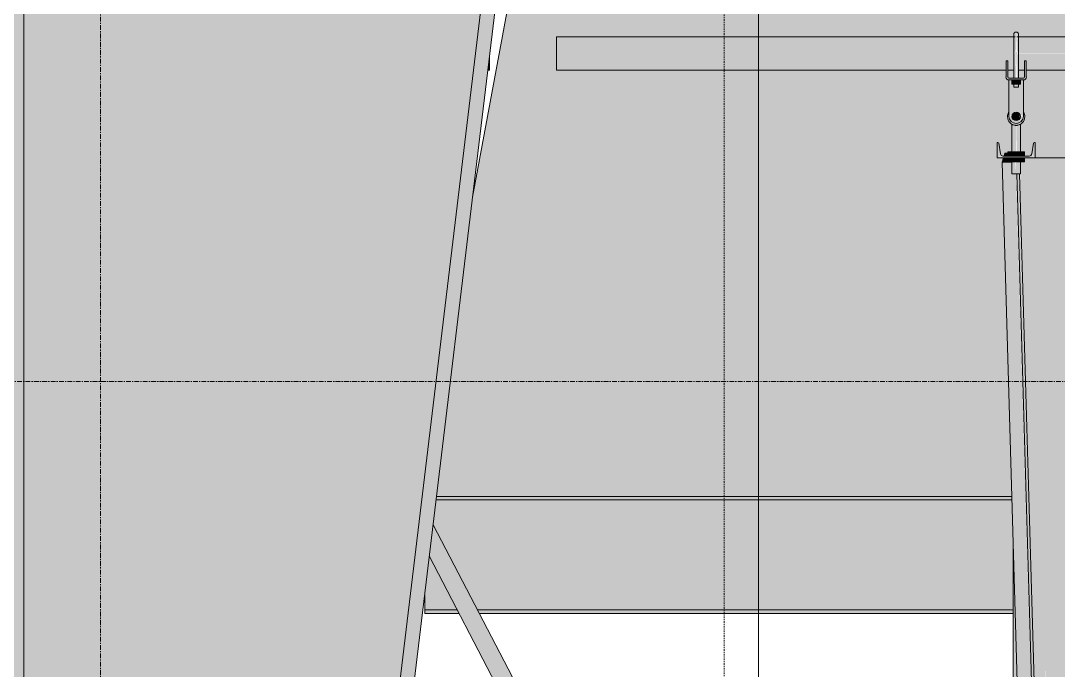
# Model space of a CAD drawing. Header units: inches. Extents: x -55396 to -733, y -290 to 853.
# Drawn here: x -17193.3 to -17084.9, y 227.8 to 295.7 of the extents above; entities that cross this region are included whole.
import ezdxf

# ---------------------------------------------------------------- set-up
doc = ezdxf.new("R2010")
doc.units = ezdxf.units.IN
doc.header["$MEASUREMENT"] = 0
doc.linetypes.add('Dash Dot 3_16_', pattern=[0.3125, 0.1875, -0.0625, 0, -0.0625])
doc.linetypes.add('Grid Line 1_2_', pattern=[0.875, 0.5, -0.125, 0.125, -0.125])
for name, color, linetype, lineweight in [('A-ANNO-SYMB', 150, 'Continuous', 9), ('A-FLOR-LEVL', 51, 'Continuous', 9), ('G-ANNO-SYMB', 111, 'Continuous', 9), ('I-WALL', 2, 'Continuous', 9), ('Q-SPCQ', 91, 'Continuous', 9), ('S-BEAM', 12, 'Continuous', 9), ('S-GRID', 1, 'Continuous', 9)]:
    doc.layers.add(name, color=color, linetype=linetype, lineweight=lineweight)

# ---------------------------------------------------------------- blocks, each defined once
blk = doc.blocks.new('Basketball_Backstop-Performance_Sports_Systems-3103-Ceiling_Hung - 27_-0_ to 27_-11 7_8_-652462-Section 1')
at = {"layer": 'Q-SPCQ'}
h = blk.add_hatch(color=256, dxfattribs=at)
h.paths.add_polyline_path([(21239.6, 292.25), (21239.42, 292.48), (21239.3, 292.25), (21239.55, 292.25)], flags=0)
h.paths.add_polyline_path([(21286.04, 292.25), (21287.43, 292.25), (21287.43, 294), (21239.65, 293.94), (21239.65, 293.53), (21239.67, 292.25), (21281.2, 292.25)], flags=0)
h.paths.add_polyline_path([(21239.21, 292.25), (21239.25, 292.25), (21239.25, 292.34)], flags=0)
h.paths.add_polyline_path([(21218.26, 292.25), (21239.21, 292.25), (21239.21, 294), (21191.43, 293.94), (21191.43, 292.25), (21213.41, 292.25)], flags=0)
h = blk.add_hatch(color=256, dxfattribs=at)
h.paths.add_polyline_path([(21239.25, 292.25), (21239.43, 292.57), (21239.36, 292.56), (21239.3, 292.39)], flags=0)
h.paths.add_polyline_path([(21239.21, 292.25), (21239.43, 292.73), (21239.43, 294.44), (21239.21, 294.1), (21239.21, 293.79), (21239.22, 292.57)], flags=0)
for points in [[(21239.64, 292.25), (21239.59, 294.3), (21239.43, 294.44), (21239.5, 292.57), (21239.6, 292.34)], [(21184.36, 290.5), (21184.43, 290.56), (21184.36, 291.33), (21184.26, 290.5)], [(21239.43, 289.06), (21239.43, 289.5), (21238.99, 289.5), (21238.99, 289.06)], [(21239.43, 289.06), (21239.87, 289.06), (21239.87, 289.5), (21239.43, 289.5)], [(21239.43, 284.75), (21239.88, 284.87), (21240.21, 285.2), (21240.33, 285.69), (21240.21, 286.11), (21240.18, 286.07), (21240.12, 285.42), (21239.94, 285.14), (21239.57, 284.96), (21239.23, 284.96), (21238.9, 285.16), (21238.7, 285.49), (21238.64, 286.11), (21238.53, 285.61), (21238.64, 285.2), (21238.97, 284.87), (21239.36, 284.76)], [(21239.31, 285.26), (21239.65, 285.31), (21239.81, 285.47), (21239.81, 285.91), (21239.54, 286.11), (21239.12, 286), (21239.01, 285.8), (21239.01, 285.57)], [(21238.99, 281.55), (21238.99, 281.99), (21238.56, 281.99), (21238.56, 281.55)], [(21238.99, 281.55), (21239.86, 281.58), (21239.86, 281.99), (21238.99, 281.99), (21238.99, 281.58)], [(21239.86, 281.55), (21240.29, 281.58), (21240.29, 281.99), (21239.86, 281.99), (21239.86, 281.58)], [(21242.46, 152.54), (21243.14, 152.54), (21239.43, 279.69), (21238.99, 279.69), (21238.99, 280.92), (21237.98, 280.92), (21241.64, 152.54)], [(21238.99, 280.94), (21238.99, 281.37), (21238.56, 281.37), (21238.56, 280.94)], [(21238.99, 280.94), (21239.86, 280.94), (21239.86, 281.37), (21238.99, 281.37)], [(21240.29, 280.94), (21240.29, 281.37), (21239.86, 281.37), (21239.86, 280.94)], [(21243.14, 152.54), (21243.16, 152.63), (21243.08, 164.37), (21239.71, 279.69), (21239.51, 279.69), (21243.08, 154.6)]]:
    blk.add_hatch(color=256, dxfattribs=at).paths.add_polyline_path(points, flags=0)
h = blk.add_hatch(color=256, dxfattribs=at)
h.paths.add_polyline_path([(21287.43, 290.5), (21287.43, 292.25), (21239.67, 292.19), (21239.67, 290.5), (21240.3, 290.56), (21240.3, 291), (21240.49, 291), (21240.49, 290.5), (21271.51, 290.5)], flags=0)
h.paths.add_polyline_path([(21232.78, 290.5), (21238.37, 290.56), (21238.37, 291), (21238.55, 291), (21238.55, 290.5), (21239.19, 290.56), (21239.19, 292.25), (21191.43, 292.25), (21191.43, 290.5), (21213.41, 290.5)], flags=0)
h = blk.add_hatch(color=256, dxfattribs=at)
h.paths.add_polyline_path([(21239.36, 288.75), (21239.43, 288.75), (21239.36, 289.06), (21239.19, 289.06), (21239.25, 288.75), (21239.3, 288.75)], flags=0)
h.paths.add_polyline_path([(21239.29, 289.69), (21239.43, 289.69), (21239.36, 292.25), (21239.19, 292.25), (21239.25, 289.69)], flags=0)
h = blk.add_hatch(color=256, dxfattribs=at)
h.paths.add_polyline_path([(21239.49, 288.75), (21239.67, 288.75), (21239.6, 289.06), (21239.43, 289.06), (21239.43, 288.75)], flags=0)
h.paths.add_polyline_path([(21239.57, 289.69), (21239.67, 289.69), (21239.6, 292.25), (21239.43, 292.25), (21239.51, 289.69), (21239.55, 289.69)], flags=0)
h = blk.add_hatch(color=256, dxfattribs=at)
h.paths.add_polyline_path([(21238.68, 289.5), (21240.18, 289.5), (21240.18, 289.69), (21238.68, 289.69)], flags=0)
h.paths.add_polyline_path([(21238.55, 289.81), (21238.55, 291), (21238.37, 291), (21238.37, 289.81)], flags=0)
h.paths.add_polyline_path([(21240.49, 289.81), (21240.49, 291), (21240.3, 291), (21240.3, 289.81)], flags=0)
h = blk.add_hatch(color=256, dxfattribs=at)
h.paths.add_polyline_path([(21239.43, 284.94), (21239.8, 285.04), (21240.08, 285.31), (21240.18, 285.69), (21239.81, 285.69), (21239.73, 285.39), (21239.53, 285.29), (21239.27, 285.31), (21239.01, 285.69), (21239.01, 285.74), (21238.68, 285.69), (21238.78, 285.31), (21239.05, 285.04), (21239.23, 284.96)], flags=0)
h.paths.add_polyline_path([(21238.68, 285.69), (21239.07, 285.91), (21239.26, 286.07), (21239.6, 286.07), (21240.18, 285.69), (21240.18, 289.5), (21239.87, 289.5), (21239.87, 289.06), (21239.67, 289.06), (21239.6, 288.75), (21239.19, 288.75), (21239.19, 289.06), (21238.99, 289.06), (21238.99, 289.5), (21238.68, 289.5), (21238.68, 286.47)], flags=0)
h = blk.add_hatch(color=256, dxfattribs=at)
h.paths.add_polyline_path([(21239.43, 279.69), (21239.34, 280.94), (21238.99, 280.94), (21239.05, 279.69), (21239.31, 279.69)], flags=0)
h.paths.add_polyline_path([(21239.24, 281.99), (21239.43, 281.99), (21239.43, 284.75), (21239, 284.78), (21239.05, 281.99), (21239.18, 281.99)], flags=0)
h = blk.add_hatch(color=256, dxfattribs=at)
h.paths.add_polyline_path([(21239.87, 279.69), (21239.81, 280.94), (21239.43, 280.94), (21239.43, 279.69), (21239.86, 279.69)], flags=0)
h.paths.add_polyline_path([(21239.72, 281.99), (21239.86, 281.99), (21239.81, 284.83), (21239.43, 284.75), (21239.49, 281.99), (21239.68, 281.99)], flags=0)
h = blk.add_hatch(color=256, dxfattribs=at)
h.paths.add_polyline_path([(21241.43, 281.37), (21241.43, 282.95), (21241.24, 282.88), (21241.07, 281.79), (21241.25, 281.58)], flags=0)
h.paths.add_polyline_path([(21241.43, 281.37), (21241.02, 281.67), (21241.05, 281.58)], flags=0)
h.paths.add_polyline_path([(21237.43, 281.37), (21237.78, 281.79), (21237.62, 282.88), (21237.43, 282.95), (21237.43, 281.58)], flags=0)
h.paths.add_polyline_path([(21237.43, 281.37), (21237.83, 281.67), (21237.8, 281.73), (21237.62, 281.56)], flags=0)
h.paths.add_polyline_path([(21241.43, 281.37), (21240.79, 281.55), (21238.06, 281.55), (21237.62, 281.37)], flags=0)
h = blk.add_hatch(color=256, dxfattribs=at)
h.paths.add_polyline_path([(21238.56, 280.92), (21238.56, 280.94), (21238.56, 281.37), (21238.1, 281.37), (21237.98, 280.92)], flags=0)
h.paths.add_polyline_path([(21238.56, 281.55), (21238.56, 281.83), (21238.23, 281.83), (21238.15, 281.55)], flags=0)
h = blk.add_hatch(color=256, dxfattribs=at)
h.paths.add_polyline_path([(21240.34, 116), (21242.43, 116), (21242.41, 119.78), (21239.38, 119.81), (21239.23, 119.81), (21239.12, 119.79), (21239.12, 116), (21240.32, 116)], flags=0)
h.paths.add_polyline_path([(21241.94, 120), (21242.43, 120.12), (21242.41, 120.17), (21242.12, 120.06)], flags=0)
h.paths.add_polyline_path([(21242.43, 119.82), (21242.41, 119.94), (21242.28, 119.87), (21242.41, 119.83)], flags=0)
h.paths.add_polyline_path([(21239.35, 120.17), (21240.34, 120.21), (21241.94, 120.21), (21242.43, 120.25), (21242.36, 128.75), (21239.12, 128.75), (21239.12, 128.31), (21239.8, 128.31), (21239.8, 128.12), (21239.12, 128.12), (21239.12, 120.21), (21239.4, 120.19)], flags=0)
h.paths.add_polyline_path([(21240.09, 129.25), (21242.43, 129.25), (21242.43, 135.47), (21239.38, 135.5), (21239.21, 135.5), (21239.12, 135.48), (21239.12, 129.87), (21239.8, 129.87), (21239.8, 129.69), (21239.12, 129.69), (21239.12, 129.25), (21240.04, 129.25)], flags=0)
h.paths.add_polyline_path([(21242.43, 135.51), (21242.43, 135.62), (21242.12, 135.62), (21242.33, 135.55)], flags=0)
h.paths.add_polyline_path([(21241.94, 135.69), (21242.43, 135.81), (21242.43, 135.86), (21242.12, 135.75)], flags=0)
h.paths.add_polyline_path([(21239.35, 135.86), (21240.34, 135.9), (21241.94, 135.9), (21242.43, 135.94), (21242.43, 152.54), (21241.64, 152.54), (21241.35, 161.79), (21240.58, 161.75), (21239.12, 161.79), (21239.12, 135.89), (21239.4, 135.88)], flags=0)
h.paths.add_polyline_path([(21239.35, 162.17), (21240.34, 162.21), (21241.36, 162.25), (21239.56, 224.12), (21239.12, 224.12), (21239.2, 162.21), (21239.4, 162.19)], flags=0)
h.paths.add_polyline_path([(21242.43, 187.19), (21242.43, 224.75), (21241.36, 224.75), (21242.38, 188.79)], flags=0)
h.paths.add_polyline_path([(21239.59, 224.31), (21239.56, 224.75), (21239.12, 224.75), (21239.15, 224.31), (21239.56, 224.31)], flags=0)
h.paths.add_polyline_path([(21239.47, 225.25), (21239.57, 225.25), (21239.47, 225.69), (21239.12, 225.69), (21239.15, 225.25), (21239.34, 225.25)], flags=0)
h.paths.add_polyline_path([(21241.34, 225.25), (21242.43, 225.25), (21242.43, 281.37), (21240.29, 281.37), (21240.29, 280.94), (21239.86, 280.92), (21239.87, 276.7), (21241.27, 227.86)], flags=0)
h.paths.add_polyline_path([(21239.47, 225.87), (21239.55, 225.87), (21239.12, 241.02), (21239.15, 225.87), (21239.34, 225.87)], flags=0)
h = blk.add_hatch(color=256, dxfattribs=at)
h.paths.add_polyline_path([(21244.77, 116), (21245.74, 116), (21245.74, 119.12), (21245.05, 119.12), (21245.05, 119.31), (21245.74, 119.31), (21245.74, 119.75), (21242.43, 119.75), (21242.46, 116), (21244.08, 116)], flags=0)
h.paths.add_polyline_path([(21245.3, 120.25), (21245.74, 120.25), (21245.74, 120.69), (21245.05, 120.69), (21245.05, 120.87), (21245.74, 120.87), (21245.73, 128.8), (21245.35, 128.77), (21245.07, 128.75), (21242.43, 128.75), (21242.46, 120.25), (21245.28, 120.25)], flags=0)
h.paths.add_polyline_path([(21242.43, 128.82), (21242.92, 129), (21242.43, 128.87)], flags=0)
h.paths.add_polyline_path([(21242.92, 129), (21242.43, 129.12), (21242.46, 129.06)], flags=0)
h.paths.add_polyline_path([(21245.5, 129.17), (21245.63, 129.22), (21245.74, 129.25), (21245.73, 134.81), (21245.05, 134.81), (21245.05, 135), (21245.74, 135.06), (21245.73, 135.44), (21242.43, 135.44), (21242.46, 129.18), (21244.08, 129.23), (21245.37, 129.19)], flags=0)
h.paths.add_polyline_path([(21244.77, 135.94), (21245.74, 135.94), (21245.73, 136.37), (21245.05, 136.37), (21245.05, 136.56), (21245.74, 136.56), (21245.71, 161.12), (21245.05, 161.12), (21245.05, 161.31), (21245.74, 161.31), (21245.71, 161.75), (21243.15, 161.75), (21243.16, 159.48), (21243.1, 152.54), (21242.43, 152.54), (21242.46, 135.94), (21244.69, 135.94)], flags=0)
h.paths.add_polyline_path([(21243.14, 162.25), (21245.74, 162.25), (21245.71, 162.69), (21245.05, 162.69), (21245.05, 162.87), (21245.74, 162.87), (21245.67, 224.81), (21245.35, 224.77), (21245.07, 224.75), (21242.43, 224.75), (21242.46, 185.92), (21243.14, 162.38)], flags=0)
h.paths.add_polyline_path([(21242.43, 224.82), (21242.72, 224.97), (21242.43, 224.87)], flags=0)
h.paths.add_polyline_path([(21242.92, 225), (21242.43, 225.12), (21242.46, 225.06), (21242.72, 225.03)], flags=0)
h.paths.add_polyline_path([(21245.5, 225.17), (21245.63, 225.22), (21245.74, 225.25), (21245.74, 281.37), (21242.43, 281.37), (21242.46, 225.18), (21244.08, 225.23), (21245.41, 225.18)], flags=0)
h = blk.add_hatch(color=256, dxfattribs=at)
h.paths.add_polyline_path([(21232.51, 135.4), (21232.91, 135.64), (21232.55, 135.74), (21232.23, 136.06), (21232.12, 136.5), (21232.23, 136.94), (21232.59, 137.27), (21233.06, 137.37), (21233.55, 137.45), (21178.54, 242.93), (21178.16, 239.73), (21232.5, 135.42)], flags=0)
h.paths.add_polyline_path([(21232.95, 136.22), (21233.27, 136.5), (21233.19, 136.7), (21232.95, 136.78), (21232.77, 136.67), (21232.87, 136.25), (21232.92, 136.23)], flags=0)
h.paths.add_polyline_path([(21232.93, 136.26), (21232.79, 136.51), (21232.99, 136.74), (21233.13, 136.67), (21233.23, 136.5), (21233.19, 136.41), (21232.99, 136.3)], flags=0)
for p, q in [((21239.32, 294), (21191.43, 294)), ((21191.43, 292.25), (21191.43, 294)), ((21287.43, 294), (21239.49, 294)), ((21184.43, 291.8), (21184.43, 290.5)), ((21191.43, 290.5), (21191.43, 292.25)), ((21238.55, 291.5), (21238.37, 291.5)), ((21238.37, 291), (21238.37, 291.5)), ((21238.37, 291.5), (21238.37, 291.37)), ((21238.55, 291.5), (21238.37, 291.5)), ((21238.55, 291.37), (21238.55, 291.5)), ((21238.55, 291.5), (21238.55, 291)), ((21239.18, 292.25), (21239.18, 289.69)), ((21239.68, 289.69), (21239.68, 292.25)), ((21240.49, 291.5), (21240.3, 291.5)), ((21240.3, 291), (21240.3, 291.5)), ((21240.3, 291.5), (21240.3, 291.37)), ((21240.49, 291.5), (21240.3, 291.5)), ((21240.49, 291.37), (21240.49, 291.5)), ((21240.49, 291.5), (21240.49, 291)), ((21184.26, 290.5), (21184.43, 290.5)), ((21191.43, 290.5), (21238.37, 290.5)), ((21238.37, 291.35), (21238.37, 291)), ((21238.37, 291), (21238.37, 289.81)), ((21238.55, 291), (21238.55, 291.35)), ((21238.55, 289.81), (21238.55, 291)), ((21238.55, 290.5), (21239.21, 290.5)), ((21239.18, 290.5), (21239.18, 289.69)), ((21239.18, 290.5), (21239.18, 289.69)), ((21239.18, 290.5), (21239.18, 289.69)), ((21239.64, 290.5), (21240.3, 290.5)), ((21239.68, 289.69), (21239.68, 290.5)), ((21239.68, 289.69), (21239.68, 290.5)), ((21239.68, 289.69), (21239.68, 290.5)), ((21240.3, 291.35), (21240.3, 291)), ((21240.3, 289.81), (21240.3, 291)), ((21240.49, 291), (21240.49, 291.35)), ((21240.49, 291), (21240.49, 289.81)), ((21240.49, 290.5), (21287.43, 290.5)), ((21240.18, 289.69), (21238.68, 289.69)), ((21238.68, 289.5), (21238.68, 285.69)), ((21238.68, 289.5), (21240.18, 289.5)), ((21238.99, 289.06), (21238.99, 289.5)), ((21239.18, 289.5), (21239.18, 288.75)), ((21239.43, 289.5), (21239.43, 289.06)), ((21239.68, 288.75), (21239.68, 289.5)), ((21239.87, 289.06), (21239.87, 289.5)), ((21240.18, 285.69), (21240.18, 289.5)), ((21239.43, 289.06), (21238.99, 289.06)), ((21239.43, 288.75), (21239.19, 288.75)), ((21239.87, 289.06), (21239.43, 289.06)), ((21239.67, 288.75), (21239.43, 288.75)), ((21238.99, 284.86), (21238.99, 281.99)), ((21238.99, 284.86), (21238.99, 281.99)), ((21239.87, 281.99), (21239.87, 284.86)), ((21239.87, 281.99), (21239.87, 284.86)), ((21237.53, 282.95), (21237.43, 282.95)), ((21237.43, 282.95), (21237.43, 281.37)), ((21237.78, 281.79), (21237.62, 282.88)), ((21241.24, 282.88), (21241.07, 281.79)), ((21241.43, 282.95), (21241.33, 282.95)), ((21241.43, 281.37), (21241.43, 282.95)), ((21238.23, 281.83), (21238.16, 281.58)), ((21238.56, 281.83), (21238.23, 281.83)), ((21238.56, 281.99), (21238.99, 281.99)), ((21238.56, 281.55), (21238.56, 281.99)), ((21238.99, 281.99), (21239.86, 281.99)), ((21238.99, 281.55), (21238.99, 281.99)), ((21239.86, 281.99), (21240.29, 281.99)), ((21239.86, 281.55), (21239.86, 281.99)), ((21240.29, 281.99), (21240.29, 281.55)), ((21237.43, 281.37), (21241.43, 281.37)), ((21238.1, 281.37), (21237.98, 280.92)), ((21237.98, 280.92), (21239.02, 280.92)), ((21237.98, 280.92), (21241.64, 152.54)), ((21240.79, 281.55), (21238.06, 281.55)), ((21238.56, 280.94), (21238.56, 281.37)), ((21238.99, 280.94), (21238.56, 280.94)), ((21238.99, 280.94), (21238.99, 281.37)), ((21238.99, 280.94), (21238.99, 279.69)), ((21239.86, 280.94), (21238.99, 280.94)), ((21239.86, 280.94), (21239.86, 281.37)), ((21240.29, 280.94), (21239.86, 280.94)), ((21239.87, 279.69), (21239.87, 280.94)), ((21240.29, 281.37), (21240.29, 280.94)), ((21241.42, 281.37), (21242.43, 281.37)), ((21242.43, 281.37), (21245.74, 281.37)), ((21239.43, 279.69), (21238.99, 279.69)), ((21239.87, 279.69), (21239.43, 279.69)), ((21243.14, 152.54), (21239.51, 279.69)), ((21243.14, 162.24), (21239.79, 279.69)), ((21233.59, 137.37), (21178.55, 243.03)), ((21239.12, 241.02), (21239.12, 225.87)), ((21178.16, 239.73), (21232.51, 135.4))]:
    blk.add_line(p, q, dxfattribs=at)
at = {"layer": 'Q-SPCQ', "flags": 128}
for points in [[(21239.18, 294.25), (21239.18, 294.26), (21239.18, 294.27), (21239.18, 294.28), (21239.18, 294.29), (21239.18, 294.3), (21239.18, 294.31), (21239.19, 294.32), (21239.19, 294.33), (21239.19, 294.34), (21239.2, 294.35), (21239.2, 294.36), (21239.21, 294.37), (21239.21, 294.37), (21239.22, 294.38), (21239.22, 294.39), (21239.23, 294.4), (21239.23, 294.41), (21239.24, 294.41), (21239.25, 294.42), (21239.25, 294.43), (21239.26, 294.44), (21239.27, 294.44), (21239.28, 294.45), (21239.28, 294.45), (21239.29, 294.46), (21239.3, 294.47), (21239.31, 294.47), (21239.32, 294.48), (21239.33, 294.48), (21239.34, 294.48), (21239.35, 294.49), (21239.36, 294.49), (21239.37, 294.49), (21239.38, 294.49), (21239.39, 294.5), (21239.4, 294.5), (21239.41, 294.5), (21239.42, 294.5), (21239.43, 294.5), (21239.43, 294.5)], [(21239.18, 294.25), (21239.18, 294.26), (21239.18, 294.27), (21239.18, 294.28), (21239.18, 294.29), (21239.18, 294.3), (21239.18, 294.31), (21239.19, 294.32), (21239.19, 294.33), (21239.19, 294.34), (21239.2, 294.35), (21239.2, 294.36), (21239.21, 294.37), (21239.21, 294.37), (21239.22, 294.38), (21239.22, 294.39), (21239.23, 294.4), (21239.23, 294.41), (21239.24, 294.41), (21239.25, 294.42), (21239.25, 294.43), (21239.26, 294.44), (21239.27, 294.44), (21239.28, 294.45), (21239.28, 294.45), (21239.29, 294.46), (21239.3, 294.47), (21239.31, 294.47), (21239.32, 294.48), (21239.33, 294.48), (21239.34, 294.48), (21239.35, 294.49), (21239.36, 294.49), (21239.37, 294.49), (21239.38, 294.49), (21239.39, 294.5), (21239.4, 294.5), (21239.41, 294.5), (21239.42, 294.5), (21239.43, 294.5), (21239.43, 294.5)], [(21239.18, 294.23), (21239.18, 294.24), (21239.18, 294.25), (21239.18, 294.25)], [(21239.18, 294.25), (21239.18, 294.25), (21239.18, 294.24), (21239.18, 294.24)], [(21239.18, 293.97), (21239.18, 294.01), (21239.18, 294.05), (21239.18, 294.08), (21239.18, 294.11), (21239.18, 294.14), (21239.18, 294.17), (21239.18, 294.19), (21239.18, 294.21), (21239.18, 294.22), (21239.18, 294.23), (21239.18, 294.24), (21239.18, 294.25), (21239.18, 294.25)], [(21239.18, 294.25), (21239.18, 294.25), (21239.18, 294.24), (21239.18, 294.24), (21239.18, 294.22), (21239.18, 294.21), (21239.18, 294.19), (21239.18, 294.17), (21239.18, 294.15), (21239.18, 294.12), (21239.18, 294.09), (21239.18, 294.06), (21239.18, 294.02), (21239.18, 293.99), (21239.18, 293.94), (21239.18, 293.9), (21239.18, 293.85), (21239.18, 293.81), (21239.18, 293.75), (21239.18, 293.7), (21239.18, 293.64), (21239.18, 293.58), (21239.18, 293.52), (21239.18, 293.46), (21239.18, 293.4), (21239.18, 293.33), (21239.18, 293.26), (21239.18, 293.19), (21239.18, 293.12), (21239.18, 293.05), (21239.18, 292.97), (21239.18, 292.9), (21239.18, 292.82), (21239.18, 292.75), (21239.18, 292.67), (21239.18, 292.59), (21239.18, 292.51), (21239.18, 292.43), (21239.18, 292.35), (21239.18, 292.27), (21239.18, 292.25)], [(21239.18, 294.01), (21239.18, 294.05), (21239.18, 294.08)], [(21239.18, 294.06), (21239.18, 294.02), (21239.18, 293.99)], [(21239.43, 294.5), (21239.44, 294.5), (21239.45, 294.5), (21239.46, 294.5), (21239.47, 294.5), (21239.48, 294.5), (21239.49, 294.49), (21239.5, 294.49), (21239.51, 294.49), (21239.52, 294.48), (21239.53, 294.48), (21239.53, 294.48), (21239.54, 294.47), (21239.55, 294.47), (21239.56, 294.46), (21239.57, 294.46), (21239.58, 294.45), (21239.59, 294.44), (21239.59, 294.44), (21239.6, 294.43), (21239.61, 294.42), (21239.61, 294.42), (21239.62, 294.41), (21239.63, 294.4), (21239.63, 294.39), (21239.64, 294.39), (21239.64, 294.38), (21239.65, 294.37), (21239.65, 294.36), (21239.66, 294.35), (21239.66, 294.34), (21239.66, 294.33), (21239.67, 294.32), (21239.67, 294.31), (21239.67, 294.3), (21239.67, 294.29), (21239.68, 294.28), (21239.68, 294.27), (21239.68, 294.26), (21239.68, 294.25), (21239.68, 294.25)], [(21239.43, 294.5), (21239.44, 294.5), (21239.45, 294.5), (21239.46, 294.5), (21239.47, 294.5), (21239.48, 294.5), (21239.49, 294.49), (21239.5, 294.49), (21239.51, 294.49), (21239.52, 294.48), (21239.53, 294.48), (21239.53, 294.48), (21239.54, 294.47), (21239.55, 294.47), (21239.56, 294.46), (21239.57, 294.46), (21239.58, 294.45), (21239.59, 294.44), (21239.59, 294.44), (21239.6, 294.43), (21239.61, 294.42), (21239.61, 294.42), (21239.62, 294.41), (21239.63, 294.4), (21239.63, 294.39), (21239.64, 294.39), (21239.64, 294.38), (21239.65, 294.37), (21239.65, 294.36), (21239.66, 294.35), (21239.66, 294.34), (21239.66, 294.33), (21239.67, 294.32), (21239.67, 294.31), (21239.67, 294.3), (21239.67, 294.29), (21239.68, 294.28), (21239.68, 294.27), (21239.68, 294.26), (21239.68, 294.25), (21239.68, 294.25)], [(21239.68, 294.23), (21239.68, 294.24), (21239.68, 294.25), (21239.68, 294.25)], [(21239.68, 294.25), (21239.68, 294.25), (21239.68, 294.24), (21239.68, 294.24)], [(21239.68, 292.25), (21239.68, 292.33), (21239.68, 292.41), (21239.68, 292.49), (21239.68, 292.57), (21239.68, 292.65), (21239.68, 292.73), (21239.68, 292.8), (21239.68, 292.88), (21239.68, 292.95), (21239.68, 293.03), (21239.68, 293.1), (21239.68, 293.17), (21239.68, 293.24), (21239.68, 293.31), (21239.68, 293.38), (21239.68, 293.44), (21239.68, 293.51), (21239.68, 293.57), (21239.68, 293.63), (21239.68, 293.68), (21239.68, 293.74), (21239.68, 293.79), (21239.68, 293.84), (21239.68, 293.89), (21239.68, 293.93), (21239.68, 293.97), (21239.68, 294.01), (21239.68, 294.05), (21239.68, 294.08), (21239.68, 294.11), (21239.68, 294.14), (21239.68, 294.17), (21239.68, 294.19), (21239.68, 294.21), (21239.68, 294.22), (21239.68, 294.23), (21239.68, 294.24), (21239.68, 294.25), (21239.68, 294.25)], [(21239.68, 294.25), (21239.68, 294.25), (21239.68, 294.24), (21239.68, 294.24), (21239.68, 294.22), (21239.68, 294.21), (21239.68, 294.19), (21239.68, 294.17), (21239.68, 294.15), (21239.68, 294.12), (21239.68, 294.09), (21239.68, 294.06), (21239.68, 294.02), (21239.68, 293.99)], [(21239.68, 294.01), (21239.68, 294.05), (21239.68, 294.08)], [(21239.68, 294.06), (21239.68, 294.02), (21239.68, 293.99)]]:
    blk.add_lwpolyline(points, dxfattribs=at)
at = {"layer": 'Q-SPCQ'}
for centre, radius, start, end in [((21238.68, 289.81), 0.312, 180, 270), ((21238.68, 289.81), 0.312, 180, 270), ((21238.68, 289.81), 0.125, 180, 270), ((21238.68, 289.81), 0.125, 180, 270), ((21240.18, 289.81), 0.125, 270, 0), ((21240.18, 289.81), 0.312, 270, 0), ((21240.18, 289.81), 0.125, 270, 0), ((21240.18, 289.81), 0.312, 270, 0), ((21239.43, 285.66), 0.906, 150, 180), ((21239.43, 285.69), 0.438, 0, 180), ((21239.43, 285.66), 0.906, 0, 30), ((21239.43, 285.66), 0.906, 180, 0), ((21239.43, 285.69), 0.75, 180, 0), ((21239.43, 285.69), 0.438, 180, 0), ((21237.53, 282.86), 0.09, 8.6582, 90), ((21241.33, 282.86), 0.09, 90, 171.3418), ((21238.06, 281.83), 0.28, 188.6582, 270), ((21240.79, 281.83), 0.28, 270, 351.3418)]:
    blk.add_arc(centre, radius, start, end, dxfattribs=at)
for points, knots in [([(21239.15, 284.79), (21239.14, 284.8), (21239.13, 284.8), (21239.11, 284.81), (21239.09, 284.81), (21239.07, 284.82), (21239.06, 284.83), (21239.05, 284.83), (21239.05, 284.83)], [0.2222222, 0.2222222, 0.2222222, 0.2222222, 0.2361111, 0.25, 0.2777778, 0.3055556, 0.3194444, 0.3333333, 0.3333333, 0.3333333, 0.3333333]), ([(21239.43, 284.75), (21239.4, 284.75), (21239.36, 284.75), (21239.31, 284.76), (21239.29, 284.76), (21239.28, 284.76)], [0, 0, 0, 0, 0.0555556, 0.0833333, 0.1111111, 0.1111111, 0.1111111, 0.1111111]), ([(21239.58, 284.76), (21239.57, 284.76), (21239.54, 284.76), (21239.49, 284.75), (21239.45, 284.75), (21239.43, 284.75)], [0.8888889, 0.8888889, 0.8888889, 0.8888889, 0.9166667, 0.9444444, 1, 1, 1, 1]), ([(21239.81, 284.83), (21239.8, 284.83), (21239.8, 284.83), (21239.78, 284.82), (21239.76, 284.81), (21239.74, 284.81), (21239.72, 284.8), (21239.71, 284.8), (21239.71, 284.79)], [0.6666667, 0.6666667, 0.6666667, 0.6666667, 0.6805556, 0.6944444, 0.7222222, 0.75, 0.7638889, 0.7777778, 0.7777778, 0.7777778, 0.7777778])]:
    blk.add_open_spline(points, degree=3, knots=knots, dxfattribs=at)
blk = doc.blocks.new('W-Wide Flange - W12X26-1193237-Section 1')
at = {"layer": 'S-BEAM'}
h = blk.add_hatch(color=256, dxfattribs=at)
h.paths.add_polyline_path([(21381.07, 245.62), (21381.07, 246), (21348.4, 246), (21347.9, 245.62), (21378.03, 245.62)], flags=0)
h.paths.add_polyline_path([(21178.86, 245.62), (21238.98, 245.62), (21238.97, 246), (21178.91, 246)], flags=0)
h.paths.add_polyline_path([(21347.49, 245.62), (21347.99, 246), (21274.94, 246), (21275.22, 245.62), (21329.62, 245.62)], flags=0)
h.paths.add_polyline_path([(21274.83, 245.62), (21274.56, 246), (21245.74, 246), (21245.74, 245.62), (21271.51, 245.62)], flags=0)
h = blk.add_hatch(color=256, dxfattribs=at)
h.paths.add_polyline_path([(21271.51, 234.84), (21282.67, 234.84), (21275.33, 244.94), (21245.74, 244.94), (21245.74, 234.84), (21252.15, 234.84)], flags=0)
h.paths.add_polyline_path([(21177.66, 234.84), (21180.7, 234.84), (21178.16, 239.73), (21177.66, 235.64)], flags=0)
h.paths.add_polyline_path([(21182.82, 234.84), (21239.12, 234.84), (21239.07, 242.51), (21239, 244.94), (21178.78, 244.94), (21178.55, 243.03), (21181.37, 237.63)], flags=0)
h.paths.add_polyline_path([(21283.06, 234.84), (21333.23, 234.84), (21346.58, 244.94), (21275.72, 244.94), (21281.2, 237.4)], flags=0)
h.paths.add_polyline_path([(21381.07, 234.84), (21381.07, 244.94), (21347, 244.94), (21333.64, 234.84), (21378.03, 234.84)], flags=0)
h = blk.add_hatch(color=256, dxfattribs=at)
h.paths.add_polyline_path([(21275.33, 244.94), (21274.83, 245.62), (21245.74, 245.54), (21245.74, 244.94), (21271.51, 244.94)], flags=0)
h.paths.add_polyline_path([(21290.88, 244.94), (21346.61, 244.96), (21347.49, 245.62), (21275.27, 245.54), (21275.72, 244.94)], flags=0)
h.paths.add_polyline_path([(21239, 244.94), (21238.98, 245.62), (21178.86, 245.58), (21178.78, 244.94), (21238.23, 244.94)], flags=0)
h.paths.add_polyline_path([(21381.07, 244.94), (21381.07, 245.62), (21347.82, 245.56), (21347, 244.94), (21378.03, 244.94)], flags=0)
h = blk.add_hatch(color=256, dxfattribs=at)
h.paths.add_polyline_path([(21381.07, 234.16), (21381.07, 234.84), (21333.61, 234.82), (21332.74, 234.16), (21378.03, 234.16)], flags=0)
h.paths.add_polyline_path([(21238.23, 234.16), (21239.12, 234.25), (21239.12, 234.84), (21182.82, 234.84), (21183.17, 234.16), (21237.98, 234.16)], flags=0)
h.paths.add_polyline_path([(21245.74, 234.16), (21283.11, 234.23), (21282.67, 234.84), (21245.74, 234.78), (21245.74, 234.19)], flags=0)
h.paths.add_polyline_path([(21181.06, 234.16), (21180.7, 234.84), (21177.66, 234.84), (21177.66, 234.16)], flags=0)
h.paths.add_polyline_path([(21283.56, 234.16), (21332.41, 234.22), (21333.23, 234.84), (21283.09, 234.8), (21283.54, 234.18)], flags=0)
h = blk.add_hatch(color=256, dxfattribs=at)
h.paths.add_polyline_path([(21381.07, 233.78), (21381.07, 234.16), (21332.74, 234.16), (21332.24, 233.78), (21378.03, 233.78)], flags=0)
h.paths.add_polyline_path([(21181.26, 233.78), (21181.06, 234.16), (21177.66, 234.16), (21177.66, 233.78)], flags=0)
h.paths.add_polyline_path([(21183.37, 233.78), (21239.12, 233.78), (21239.12, 234.16), (21183.17, 234.16)], flags=0)
h.paths.add_polyline_path([(21331.82, 233.78), (21332.32, 234.16), (21283.56, 234.16), (21283.83, 233.78), (21329.62, 233.78)], flags=0)
h.paths.add_polyline_path([(21283.44, 233.78), (21283.17, 234.16), (21245.74, 234.16), (21245.74, 233.78), (21281.2, 233.78)], flags=0)
for p, q in [((21178.91, 246), (21238.97, 246)), ((21178.86, 245.62), (21238.98, 245.62)), ((21177.66, 234.84), (21177.66, 235.64)), ((21177.66, 234.16), (21177.66, 234.84)), ((21177.66, 233.78), (21177.66, 234.16)), ((21177.66, 234.16), (21181.06, 234.16)), ((21183.17, 234.16), (21239.12, 234.16)), ((21177.66, 233.78), (21181.26, 233.78)), ((21183.37, 233.78), (21239.12, 233.78))]:
    blk.add_line(p, q, dxfattribs=at)
blk = doc.blocks.new('columns and girder2 - one-1334686-Section 1')
at = {"layer": 'S-BEAM'}
h = blk.add_hatch(color=256, dxfattribs=at)
h.paths.add_polyline_path([(21135.8, 0), (21135.79, 386.75), (21135.05, 386.78), (21135.05, 389.26), (21134.3, 389.29), (21134.3, 146.25), (21135.05, 146.25), (21135.05, 0)], flags=0)
h.paths.add_polyline_path([(21147.8, 0), (21149.31, 0), (21189.31, 332.48), (21187.8, 332.48), (21149.95, 17.85)], flags=0)
h.paths.add_polyline_path([(22358.09, 0), (22359.55, 0), (22359.55, 98.25), (22358.8, 98.25), (22358.8, 194.5), (22359.55, 194.5), (22359.54, 335.76), (22358.05, 335.82), (22358.05, 0)], flags=0)
h.paths.add_polyline_path([(22348.17, 0), (22349.64, 0), (22309.55, 294.37), (22308.04, 294.37), (22348.12, 0)], flags=0)
h = blk.add_hatch(color=256, dxfattribs=at)
h.paths.add_polyline_path([(21135.8, 0), (21147.8, 0), (21187.8, 332.48), (21187.8, 335.23), (21135.8, 335.22), (21135.8, 37.38)], flags=0)
h.paths.add_polyline_path([(22356.63, 0), (22358.05, 0), (22358.05, 297.12), (22309.55, 297.12), (22309.55, 294.37), (22349.64, 0), (22350.85, 0)], flags=0)
h.paths.add_polyline_path([(22309.55, 298.12), (22358.05, 298.12), (22358.05, 324.33), (22354.04, 324.33), (22354.04, 324.68), (22355.41, 324.68), (22355.81, 324.9), (22355.93, 325.2), (22355.93, 335.65), (22355.78, 335.92), (22309.55, 337.76), (22309.55, 298.33)], flags=0)
h.paths.add_polyline_path([(22306.55, 298.38), (22306.55, 337.97), (22024.6, 349.72), (22023.34, 319.64), (22143.02, 326.49), (22297.96, 299.86)], flags=0)
h.paths.add_polyline_path([(22020.34, 319.59), (22021.6, 349.84), (21601.3, 367.35), (21599.75, 330.16), (22020.18, 319.6)], flags=0)
h.paths.add_polyline_path([(22356.69, 324.68), (22358.05, 324.68), (22358.05, 335.82), (22356.27, 335.9), (22356.17, 335.65), (22356.24, 325.02), (22356.32, 324.83)], flags=0)
h.paths.add_polyline_path([(21596.75, 330.39), (21598.3, 367.48), (21190.8, 384.46), (21190.8, 336.44), (21363, 361.02), (21596.59, 330.41)], flags=0)
h.paths.add_polyline_path([(21135.8, 336.23), (21187.8, 336.23), (21187.8, 384.58), (21135.8, 386.75), (21135.8, 336.51)], flags=0)
for p, q in [((21135.8, 0), (21135.8, 386.75)), ((21187.8, 332.48), (21147.8, 0)), ((21149.31, 0), (21189.31, 332.48))]:
    blk.add_line(p, q, dxfattribs=at)

msp = doc.modelspace()

# ---------------------------------------------------------------- hatches: boundary and pattern name
at = {"layer": 'I-WALL', "lineweight": 5}
h = msp.add_hatch(color=256, dxfattribs=at)
h.paths.add_polyline_path([(-17091.34, 281.37), (-17091.34, 282.95), (-17091.15, 282.86), (-17091.04, 281.73), (-17091.19, 281.55)], flags=0)
h.paths.add_polyline_path([(-17091.34, 281.37), (-17090.94, 281.67), (-17090.96, 281.58), (-17091.15, 281.48)], flags=0)
h.paths.add_polyline_path([(-17149.86, 246), (-17089.8, 246), (-17090.79, 280.92), (-17090.67, 281.37), (-17091.15, 281.43), (-17090.61, 281.58), (-17090.54, 281.83), (-17090.21, 281.83), (-17090.21, 281.99), (-17089.78, 281.99), (-17089.72, 284.83), (-17089.98, 285.02), (-17090.22, 285.42), (-17090.22, 285.89), (-17090.09, 286.3), (-17090.09, 289.69), (-17089.58, 289.69), (-17089.58, 290.5), (-17090.22, 290.5), (-17090.22, 289.81), (-17090.41, 289.81), (-17090.41, 290.5), (-17137.34, 290.56), (-17137.34, 294), (-17089.55, 294.01), (-17089.52, 294.26), (-17089.34, 294.44), (-17089.1, 294.19), (-17089.09, 294), (-17041.34, 293.94), (-17041.34, 290.5), (-17088.28, 290.5), (-17088.28, 289.81), (-17088.47, 289.81), (-17088.47, 290.5), (-17089.1, 290.5), (-17089.1, 289.69), (-17088.59, 289.69), (-17088.56, 286.11), (-17088.44, 285.66), (-17088.56, 285.2), (-17088.92, 284.86), (-17088.91, 284.78), (-17088.91, 281.99), (-17088.48, 281.99), (-17088.48, 281.55), (-17087.7, 281.48), (-17087.17, 281.37), (-17083.66, 281.37), (-17083.66, 282.87), (-17083.53, 282.87), (-17083.53, 282.31), (-17081.84, 282.22), (-17081.84, 281.94), (-17083.53, 281.94), (-17083.47, 281.37), (-17083.03, 281.37), (-17083.03, 246), (-17054.21, 246), (-17076.91, 277.13), (-17077.7, 276.89), (-17078.11, 276.9), (-17078.47, 277), (-17078.9, 277.22), (-17079.25, 277.53), (-17079.51, 277.92), (-17079.74, 278.44), (-17080.67, 280.87), (-17080.56, 281.09), (-17080.8, 281.45), (-17080.43, 281.71), (-17080.13, 281.41), (-17079.92, 281.62), (-17076.73, 280.26), (-17076.22, 279.69), (-17075.97, 278.93), (-16947.7, 280.98), (-16947.7, 290.5), (-16960.34, 290.56), (-16960.34, 294), (-16947.7, 294), (-16947.7, 356.09), (-16942.22, 356.09), (-16942.22, 356.42), (-16959.86, 358.73), (-17135.58, 334.03), (-17146.1, 277.25), (-17149.69, 247.4)], flags=0)
h.paths.add_polyline_path([(-16947.7, 246), (-16947.7, 270.69), (-16980.37, 246), (-16950.74, 246)], flags=0)
h.paths.add_polyline_path([(-16980.78, 246), (-16947.7, 271), (-16947.7, 280.58), (-17075.98, 278.6), (-17076.18, 277.92), (-17076.31, 277.69), (-17076.62, 277.34), (-17053.83, 246), (-16999.16, 246)], flags=0)
h.paths.add_polyline_path([(-17077.88, 278.47), (-17077.92, 278.53), (-17078.02, 278.62), (-17077.92, 278.48)], flags=0)
h.paths.add_polyline_path([(-17078.06, 278.9), (-17077.91, 278.99), (-17077.99, 278.99), (-17078.06, 278.92)], flags=0)
h.paths.add_polyline_path([(-17077.67, 278.93), (-17077.76, 279.02), (-17077.67, 278.93)], flags=0)
h.paths.add_polyline_path([(-17087.34, 281.37), (-17087.69, 281.83), (-17087.53, 282.88), (-17087.34, 282.95), (-17087.34, 281.58)], flags=0)
h.paths.add_polyline_path([(-17087.34, 281.37), (-17087.75, 281.67), (-17087.66, 281.67), (-17087.53, 281.55)], flags=0)
h.paths.add_polyline_path([(-17083.53, 283.07), (-17083.53, 283.43), (-17081.84, 283.34), (-17081.84, 283.07)], flags=0)
h.paths.add_polyline_path([(-17088.85, 285.73), (-17088.91, 285.81), (-17088.86, 285.73)], flags=0)

# ---------------------------------------------------------------- linework, layer by layer
at = {"layer": 'A-ANNO-SYMB', "linetype": 'Dash Dot 3_16_'}
msp.add_line((-17119.85, -12.43), (-17119.85, 452.37), dxfattribs=at)
at = {"layer": 'A-FLOR-LEVL', "linetype": 'Grid Line 1_2_'}
msp.add_line((-17967.17, 258), (-15101.4, 258), dxfattribs=at)
at = {"layer": 'G-ANNO-SYMB'}
msp.add_line((-17116.25, 737.16), (-17116.25, -79.66), dxfattribs=at)
at = {"layer": 'I-WALL'}
msp.add_line((-17135.58, 334.03), (-17146.1, 277.25), dxfattribs=at)
at = {"layer": 'S-GRID', "linetype": 'Grid Line 1_2_'}
msp.add_line((-17184.97, -273.16), (-17184.97, 738.66), dxfattribs=at)

# ---------------------------------------------------------------- block references
at = {"layer": 'Q-SPCQ'}
msp.add_blockref('Basketball_Backstop-Performance_Sports_Systems-3103-Ceiling_Hung - 27_-0_ to 27_-11 7_8_-652462-Section 1', (-38328.77, 0), dxfattribs=at)
at = {"layer": 'S-BEAM'}
for name in ['columns and girder2 - one-1334686-Section 1', 'W-Wide Flange - W12X26-1193237-Section 1']:
    msp.add_blockref(name, (-38328.77, 0), dxfattribs=at)

doc.saveas('drawing.dxf')
